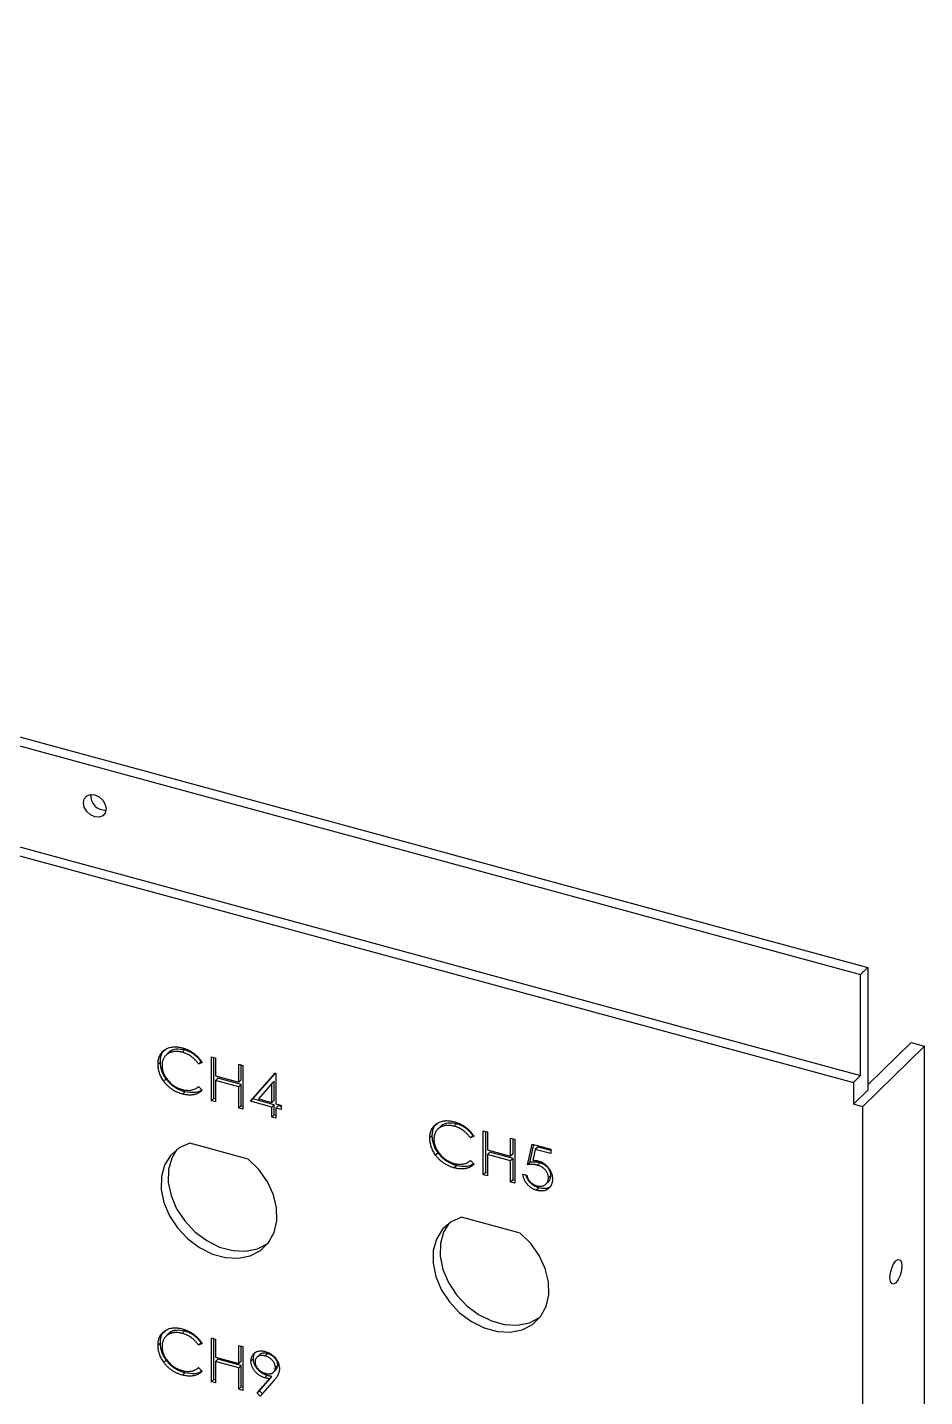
# Model space of a CAD drawing. Header units: millimetres. Extents: x 0 to 836, y 0 to 589.
# Drawn here: x 179.1 to 222.8, y 102.3 to 169.1 of the extents above; entities that cross this region are included whole.
import ezdxf

# ---------------------------------------------------------------- set-up
doc = ezdxf.new("R2010")
doc.units = ezdxf.units.MM

msp = doc.modelspace()

# ---------------------------------------------------------------- linework, layer by layer
at = {"color": 7, "linetype": 'Continuous', "lineweight": 25}
for p, q in [((32.21834, 173.82943), (219.71498, 122.87186)), ((32.56836, 174.17106), (220.06501, 123.21349)), ((31.86832, 168.55908), (219.36496, 117.60151)), ((32.21834, 168.90071), (219.71498, 117.94315)), ((220.06501, 123.21349), (219.71498, 122.87186)), ((220.06501, 123.21349), (220.06501, 117.21332)), ((219.71498, 117.94315), (219.71498, 122.87186)), ((185.95355, 119.05483), (185.80771, 118.91248)), ((186.72787, 119.18354), (186.6112, 119.06967)), ((222.84069, 119.37068), (219.80717, 116.40987)), ((222.17738, 119.55095), (220.06501, 117.48921)), ((222.17738, 119.55095), (222.84069, 119.37068)), ((222.84069, 37.93979), (222.84069, 119.37068)), ((185.5506, 118.60933), (185.43392, 118.49545)), ((187.53132, 118.60803), (187.41465, 118.49415)), ((187.58827, 118.57575), (187.41465, 118.49415)), ((188.04182, 118.84569), (188.24025, 118.79177)), ((188.04182, 116.70278), (188.04182, 118.84569)), ((188.15849, 116.81665), (188.15849, 118.81398)), ((188.24025, 118.79177), (188.24025, 117.91262)), ((189.37412, 118.4836), (189.57254, 118.42968)), ((189.37412, 117.60446), (189.37412, 118.4836)), ((189.49079, 117.71834), (189.49079, 118.45189)), ((189.57254, 118.42968), (189.57254, 116.28676)), ((185.83096, 117.76903), (185.71429, 117.65516)), ((188.24025, 117.91262), (189.37412, 117.60446)), ((188.35692, 117.80671), (188.24025, 117.69283)), ((188.24025, 117.69283), (188.24025, 116.64885)), ((189.37412, 117.38467), (188.24025, 117.69283)), ((189.49079, 117.49855), (188.35692, 117.80671)), ((189.49079, 117.71834), (189.37412, 117.60446)), ((189.94105, 116.68112), (191.148, 118.05645)), ((190.05773, 116.795), (191.16152, 118.05277)), ((191.10656, 117.6604), (190.98988, 117.54652)), ((191.10656, 116.72974), (191.10656, 117.6604)), ((191.148, 118.05645), (191.18831, 118.04549)), ((191.18831, 118.04549), (191.18831, 116.56193)), ((219.36496, 117.60151), (219.71498, 117.94315)), ((219.36496, 117.60151), (219.36496, 116.53005)), ((186.74293, 117.14643), (186.62626, 117.03255)), ((187.41465, 117.39522), (187.58827, 117.22054)), ((189.49079, 117.49855), (189.37412, 117.38467)), ((189.37412, 116.34069), (189.37412, 117.38467)), ((189.49079, 116.45456), (189.49079, 117.49855)), ((190.98988, 117.54652), (190.33082, 116.79498)), ((190.98988, 116.61586), (190.98988, 117.54652)), ((220.06501, 117.21332), (219.36496, 116.53005)), ((188.15849, 116.81665), (188.04182, 116.70278)), ((188.24025, 116.64885), (188.04182, 116.70278)), ((188.24025, 116.79443), (188.15849, 116.81665)), ((189.49079, 116.45456), (189.37412, 116.34069)), ((189.57254, 116.28676), (189.37412, 116.34069)), ((189.57254, 116.43234), (189.49079, 116.45456)), ((190.05773, 116.795), (189.94105, 116.68112)), ((190.98988, 116.39608), (189.94105, 116.68112)), ((191.10656, 116.50995), (190.05773, 116.795)), ((190.33082, 116.79498), (190.98988, 116.61586)), ((191.10656, 116.72974), (190.98988, 116.61586)), ((191.10656, 116.50995), (190.98988, 116.39608)), ((190.98988, 115.90156), (190.98988, 116.39608)), ((191.10656, 116.01543), (191.10656, 116.50995)), ((191.18831, 116.56193), (191.44343, 116.4926)), ((191.30498, 116.45602), (191.18831, 116.34215)), ((191.18831, 116.34215), (191.18831, 115.84763)), ((191.44343, 116.27281), (191.18831, 116.34215)), ((191.44343, 116.4184), (191.30498, 116.45602)), ((191.44343, 116.4926), (191.44343, 116.27281)), ((219.80717, 116.40987), (219.36496, 116.53005)), ((219.80717, 116.40987), (219.80717, 34.97898)), ((191.10656, 116.01543), (190.98988, 115.90156)), ((191.18831, 115.84763), (190.98988, 115.90156)), ((191.18831, 115.99321), (191.10656, 116.01543)), ((198.81687, 115.00384), (198.70019, 114.88997)), ((199.21982, 115.44934), (199.07398, 115.30699)), ((199.99414, 115.57806), (199.87747, 115.46418)), ((200.7976, 115.00254), (200.68092, 114.88866)), ((200.85455, 114.97026), (200.68092, 114.88866)), ((201.30809, 115.2402), (201.50652, 115.18628)), ((201.30809, 113.09729), (201.30809, 115.2402)), ((201.42477, 113.21116), (201.42477, 115.2085)), ((201.50652, 115.18628), (201.50652, 114.30713)), ((189.84056, 113.85671), (186.9801, 114.63412)), ((201.50652, 114.30713), (202.64039, 113.99897)), ((202.64039, 114.87812), (202.83882, 114.82419)), ((202.64039, 113.99897), (202.64039, 114.87812)), ((202.75706, 114.11285), (202.75706, 114.84641)), ((202.83882, 114.82419), (202.83882, 112.68127)), ((203.46244, 113.58324), (203.68922, 114.59307)), ((203.57912, 113.69712), (203.77508, 114.56973)), ((203.68922, 114.59307), (204.59631, 114.34654)), ((203.84424, 114.33115), (203.72509, 113.7999)), ((203.96091, 114.44503), (203.84424, 114.33115)), ((204.59631, 114.12675), (203.84424, 114.33115)), ((204.59631, 114.27234), (203.96091, 114.44503)), ((204.59631, 114.34654), (204.59631, 114.12675)), ((199.09723, 114.16354), (198.98056, 114.04967)), ((200.68092, 113.78973), (200.85455, 113.61505)), ((201.62319, 114.20122), (201.50652, 114.08734)), ((201.50652, 114.08734), (201.50652, 113.04336)), ((202.64039, 113.77918), (201.50652, 114.08734)), ((202.75706, 113.89306), (201.62319, 114.20122)), ((202.75706, 114.11285), (202.64039, 113.99897)), ((202.75706, 113.89306), (202.64039, 113.77918)), ((202.64039, 112.7352), (202.64039, 113.77918)), ((202.75706, 112.84907), (202.75706, 113.89306)), ((203.57912, 113.69712), (203.46244, 113.58324)), ((204.06633, 113.6746), (203.94965, 113.56072)), ((200.0092, 113.54094), (199.89253, 113.42706)), ((201.42477, 113.21116), (201.30809, 113.09729)), ((201.50652, 113.04336), (201.30809, 113.09729)), ((201.50652, 113.18895), (201.42477, 113.21116)), ((203.23567, 113.12288), (203.4341, 113.06895)), ((204.5996, 113.05661), (204.48293, 112.94273)), ((202.75706, 112.84907), (202.64039, 112.7352)), ((202.83882, 112.68127), (202.64039, 112.7352)), ((202.83882, 112.82686), (202.75706, 112.84907)), ((204.02691, 112.44901), (203.91023, 112.33513)), ((204.35754, 112.62937), (204.50338, 112.77172)), ((203.10683, 110.25122), (200.24637, 111.02863)), ((185.95355, 105.34015), (185.80771, 105.1978)), ((186.72787, 105.46887), (186.6112, 105.35499)), ((188.04182, 105.13102), (188.24025, 105.07709)), ((188.04182, 102.9881), (188.04182, 105.13102)), ((188.15849, 103.10198), (188.15849, 105.09931)), ((188.24025, 105.07709), (188.24025, 104.19794)), ((185.5506, 104.89465), (185.43392, 104.78078)), ((187.53132, 104.89335), (187.41465, 104.77948)), ((187.58827, 104.86107), (187.41465, 104.77948)), ((189.37412, 104.76893), (189.57254, 104.715)), ((189.37412, 103.88978), (189.37412, 104.76893)), ((189.49079, 104.00366), (189.49079, 104.73722)), ((189.57254, 104.715), (189.57254, 102.57208)), ((190.38497, 104.30811), (190.23913, 104.16576)), ((190.77968, 104.36767), (190.66301, 104.25379)), ((185.83096, 104.05436), (185.71429, 103.94048)), ((187.41465, 103.68054), (187.58827, 103.50586)), ((188.24025, 104.19794), (189.37412, 103.88978)), ((188.35692, 104.09203), (188.24025, 103.97816)), ((188.24025, 103.97816), (188.24025, 102.93417)), ((189.37412, 103.66999), (188.24025, 103.97816)), ((189.49079, 103.78387), (188.35692, 104.09203)), ((189.49079, 104.00366), (189.37412, 103.88978)), ((189.49079, 103.78387), (189.37412, 103.66999)), ((189.37412, 102.62601), (189.37412, 103.66999)), ((189.49079, 102.73989), (189.49079, 103.78387)), ((190.08607, 104.11961), (189.9694, 104.00573)), ((191.05781, 103.44833), (191.20365, 103.59068)), ((191.27664, 103.80677), (191.15996, 103.6929)), ((186.74293, 103.43175), (186.62626, 103.31787)), ((188.15849, 103.10198), (188.04182, 102.9881)), ((188.24025, 102.93417), (188.04182, 102.9881)), ((188.24025, 103.07976), (188.15849, 103.10198)), ((190.26438, 102.436), (190.87915, 103.1399)), ((190.38106, 102.54987), (190.99583, 103.25378)), ((191.10371, 103.066), (190.42295, 102.28601)), ((190.76329, 103.30067), (190.64662, 103.18679)), ((190.99583, 103.25378), (190.87915, 103.1399)), ((189.49079, 102.73989), (189.37412, 102.62601)), ((189.57254, 102.57208), (189.37412, 102.62601)), ((189.57254, 102.71767), (189.49079, 102.73989)), ((190.38106, 102.54987), (190.26438, 102.436)), ((190.42295, 102.28601), (190.26438, 102.436)), ((190.53015, 102.40884), (190.38106, 102.54987))]:
    msp.add_line(p, q, dxfattribs=at)
at = {"color": 7, "linetype": 'Continuous', "lineweight": 25, "flags": 128}
for points in [[(182.34832, 131.63442), (182.55985, 131.53615), (182.73918, 131.37128), (182.859, 131.16491), (182.90108, 130.94846), (182.859, 130.75488), (182.73918, 130.61364), (182.55985, 130.54625), (182.34832, 130.56296), (182.13679, 130.66123), (181.95746, 130.8261), (181.83763, 131.03247), (181.79556, 131.24892), (181.83763, 131.4425), (181.95746, 131.58374), (182.13679, 131.65113), (182.34832, 131.63442)], [(186.9801, 114.63412), (186.46496, 114.40081), (186.04984, 114.03744), (185.75608, 113.56269), (185.59878, 113.00097), (185.58603, 112.38116), (185.71848, 111.73512), (185.98933, 111.09607), (186.38464, 110.49687), (186.88411, 109.96832), (187.46204, 109.53759), (188.08872, 109.22683), (188.73194, 109.05201), (189.35862, 109.02214), (189.93655, 109.13873), (190.43601, 109.39579), (190.83133, 109.78012), (191.10218, 110.27195), (191.23463, 110.84599), (191.22188, 111.47273), (191.06458, 112.11995), (190.77082, 112.75438), (190.3557, 113.34339), (189.84056, 113.85671)], [(186.35633, 114.32562), (186.1061, 113.90432), (185.9488, 113.3426), (185.93605, 112.72279), (186.0685, 112.07675), (186.33935, 111.43771), (186.73466, 110.8385), (187.23413, 110.30995), (187.81206, 109.87922), (188.43874, 109.56846), (189.08196, 109.39365), (189.70864, 109.36377), (190.28657, 109.48036), (190.78604, 109.73743), (190.81435, 109.75813)], [(200.24637, 111.02863), (199.73123, 110.79532), (199.31611, 110.43195), (199.02235, 109.9572), (198.86505, 109.39548), (198.8523, 108.77567), (198.98475, 108.12963), (199.2556, 107.49059), (199.65091, 106.89138), (200.15038, 106.36283), (200.72831, 105.9321), (201.35499, 105.62134), (201.99821, 105.44653), (202.62489, 105.41665), (203.20282, 105.53324), (203.70229, 105.79031), (204.0976, 106.17463), (204.36845, 106.66646), (204.5009, 107.2405), (204.48815, 107.86724), (204.33085, 108.51447), (204.03709, 109.14889), (203.62197, 109.7379), (203.10683, 110.25122)], [(199.6226, 110.72014), (199.37237, 110.29883), (199.21507, 109.73711), (199.20232, 109.1173), (199.33477, 108.47127), (199.60562, 107.83222), (200.00094, 107.23301), (200.5004, 106.70446), (201.07833, 106.27373), (201.70501, 105.96297), (202.34823, 105.78816), (202.97492, 105.75828), (203.55284, 105.87487), (204.05231, 106.13194), (204.08062, 106.15264)], [(221.44061, 108.89675), (221.55223, 108.96492), (221.64686, 108.94115), (221.71009, 108.82906), (221.73229, 108.64571), (221.71009, 108.41903), (221.64686, 108.18351), (221.55223, 107.97502), (221.44061, 107.82529), (221.32898, 107.75712), (221.23435, 107.78089), (221.17112, 107.89298), (221.14892, 108.07633), (221.17112, 108.30301), (221.23435, 108.53853), (221.32898, 108.74702), (221.44061, 108.89675)]]:
    msp.add_lwpolyline(points, dxfattribs=at)
at = {"color": 7, "linetype": 'Continuous', "lineweight": 25}
msp.add_arc((182.86327, 131.6013), 0.71569, 175.8899832, 272.7200841, dxfattribs=at)
for points, knots in [([(185.43392, 118.49545), (185.4349, 118.53373), (185.43684, 118.60904), (185.45326, 118.71587), (185.47968, 118.81532), (185.5172, 118.90688), (185.56477, 118.99138), (185.62354, 119.06776), (185.69282, 119.13681), (185.77207, 119.19732), (185.85897, 119.24873), (185.95204, 119.28944), (186.05108, 119.31745), (186.15501, 119.33512), (186.26461, 119.34063), (186.37963, 119.33408), (186.49988, 119.31678), (186.58191, 119.29642), (186.6236, 119.28608)], [0, 0, 0, 0, 0.06455785, 0.12701353, 0.18795481, 0.24801391, 0.30774768, 0.36823451, 0.42946984, 0.49274344, 0.55625777, 0.61821679, 0.67965548, 0.74124555, 0.80341526, 0.86681546, 0.93232831, 1, 1, 1, 1]), ([(185.5506, 118.60933), (185.56223, 118.77965), (185.57901, 119.02524), (185.75011, 119.15704), (185.80255, 119.19743)], [0, 0, 0, 0, 0.69350483, 1, 1, 1, 1]), ([(186.6112, 119.06967), (186.58903, 119.07544), (186.54491, 119.08694), (186.47944, 119.09824), (186.41518, 119.10657), (186.35219, 119.11015), (186.29054, 119.10978), (186.22984, 119.10581), (186.17096, 119.09649), (186.11308, 119.08424), (186.05763, 119.0677), (186.00516, 119.04748), (185.95587, 119.02391), (185.90971, 118.99687), (185.86664, 118.96655), (185.82698, 118.93241), (185.79085, 118.89457), (185.75755, 118.85383), (185.72773, 118.81018), (185.70275, 118.76304), (185.68064, 118.71388), (185.66314, 118.66161), (185.64929, 118.60687), (185.63973, 118.54935), (185.63311, 118.48954), (185.6326, 118.44791), (185.63235, 118.42693)], [0, 0, 0, 0, 0.04395491, 0.08750187, 0.13046263, 0.17275202, 0.21540307, 0.25764983, 0.30015275, 0.34312149, 0.38592516, 0.42768573, 0.46881795, 0.5094918, 0.54988303, 0.58998002, 0.63040523, 0.67086863, 0.71138394, 0.75162726, 0.79177558, 0.83245892, 0.87331905, 0.91454296, 0.95692356, 1, 1, 1, 1]), ([(186.72787, 119.18354), (186.58928, 119.20409), (186.31219, 119.24517), (186.03319, 119.15904), (185.95498, 119.0471), (185.94617, 119.03448)], [0, 0, 0, 0, 0.47030087, 0.94027759, 1, 1, 1, 1]), ([(187.41465, 118.49415), (187.40226, 118.51182), (187.37766, 118.54693), (187.33808, 118.5976), (187.29682, 118.6462), (187.25392, 118.6929), (187.20858, 118.7367), (187.16193, 118.77894), (187.11316, 118.81869), (187.04572, 118.86913), (186.9575, 118.92663), (186.84645, 118.98492), (186.73052, 119.03431), (186.65143, 119.05775), (186.6112, 119.06967)], [0, 0, 0, 0, 0.06316326, 0.12547494, 0.18712122, 0.24829435, 0.30929486, 0.36985007, 0.43097338, 0.49245599, 0.61614797, 0.7408437, 0.86818265, 1, 1, 1, 1]), ([(186.6236, 119.28608), (186.649, 119.27888), (186.69929, 119.26463), (186.77368, 119.23872), (186.8461, 119.20954), (186.91661, 119.17744), (186.98554, 119.14266), (187.05238, 119.1036), (187.11751, 119.06199), (187.18052, 119.01734), (187.24112, 118.96998), (187.29927, 118.92024), (187.35452, 118.86831), (187.40727, 118.81438), (187.45661, 118.75787), (187.50397, 118.69957), (187.54772, 118.63862), (187.57473, 118.59674), (187.58827, 118.57575)], [0, 0, 0, 0, 0.068547537, 0.135682946, 0.20121499, 0.265682235, 0.329266835, 0.392395428, 0.455069762, 0.51712685, 0.578790035, 0.639739863, 0.700191504, 0.759806243, 0.819628319, 0.879354791, 0.939511608, 1, 1, 1, 1]), ([(187.53132, 118.60803), (187.51894, 118.6257), (187.49433, 118.66081), (187.45475, 118.71147), (187.4135, 118.76007), (187.37059, 118.80678), (187.32526, 118.85058), (187.2786, 118.89282), (187.22983, 118.93256), (187.16239, 118.98301), (187.07417, 119.04051), (186.96312, 119.09879), (186.84719, 119.14819), (186.7681, 119.17162), (186.72787, 119.18354)], [0, 0, 0, 0, 0.06316326, 0.12547494, 0.18712122, 0.24829435, 0.30929486, 0.36985007, 0.43097338, 0.49245599, 0.61614797, 0.7408437, 0.86818265, 1, 1, 1, 1]), ([(185.71429, 117.65516), (185.6919, 117.6879), (185.6474, 117.75299), (185.59047, 117.85435), (185.54173, 117.95728), (185.50233, 118.06192), (185.47152, 118.16827), (185.45018, 118.27614), (185.43631, 118.38598), (185.43473, 118.45856), (185.43392, 118.49545)], [0, 0, 0, 0, 0.12432851, 0.24715602, 0.36877975, 0.49073386, 0.61361377, 0.73895758, 0.86731058, 1, 1, 1, 1]), ([(185.83096, 117.76903), (185.80858, 117.80178), (185.76408, 117.86686), (185.70714, 117.96823), (185.6584, 118.07115), (185.619, 118.1758), (185.5882, 118.28215), (185.56685, 118.39002), (185.55299, 118.49986), (185.5514, 118.57244), (185.5506, 118.60933)], [0, 0, 0, 0, 0.12432851, 0.24715602, 0.36877975, 0.49073386, 0.61361377, 0.73895758, 0.86731058, 1, 1, 1, 1]), ([(185.63235, 118.42693), (185.63315, 118.39504), (185.63471, 118.33243), (185.64864, 118.23756), (185.66981, 118.14455), (185.70153, 118.05304), (185.74064, 117.96287), (185.79007, 117.87459), (185.84732, 117.78776), (185.91319, 117.70382), (185.98546, 117.62387), (186.06301, 117.54968), (186.14563, 117.48295), (186.23241, 117.42252), (186.32403, 117.3693), (186.42031, 117.32319), (186.52105, 117.28281), (186.58989, 117.26285), (186.62493, 117.2527)], [0, 0, 0, 0, 0.06432322, 0.1262901, 0.18672647, 0.24614643, 0.30557564, 0.36542939, 0.42632631, 0.48883991, 0.55172497, 0.6139186, 0.67548377, 0.7373339, 0.80022904, 0.8645023, 0.93104074, 1, 1, 1, 1]), ([(186.62626, 117.03255), (186.60248, 117.03917), (186.55545, 117.05227), (186.48603, 117.07628), (186.41844, 117.10166), (186.35288, 117.13003), (186.289, 117.15985), (186.22737, 117.19329), (186.16738, 117.2283), (186.10928, 117.26607), (186.05302, 117.30617), (185.99878, 117.34895), (185.94658, 117.39417), (185.89591, 117.44128), (185.84752, 117.49115), (185.80099, 117.54339), (185.75606, 117.59793), (185.72826, 117.63601), (185.71429, 117.65516)], [0, 0, 0, 0, 0.0696628, 0.13774956, 0.20391674, 0.26877986, 0.33241371, 0.39475354, 0.45618003, 0.51699565, 0.57739594, 0.63719834, 0.69699918, 0.75675619, 0.81655391, 0.876948, 0.93813179, 1, 1, 1, 1]), ([(186.74293, 117.14643), (186.71915, 117.15305), (186.67213, 117.16615), (186.6027, 117.19015), (186.53511, 117.21553), (186.46955, 117.24391), (186.40567, 117.27372), (186.34404, 117.30717), (186.28405, 117.34218), (186.22595, 117.37995), (186.16969, 117.42005), (186.11545, 117.46283), (186.06325, 117.50804), (186.01258, 117.55515), (185.9642, 117.60503), (185.91767, 117.65727), (185.87274, 117.71181), (185.84494, 117.74989), (185.83096, 117.76903)], [0, 0, 0, 0, 0.0696628, 0.13774956, 0.20391674, 0.26877986, 0.33241371, 0.39475354, 0.45618003, 0.51699565, 0.57739594, 0.63719834, 0.69699918, 0.75675619, 0.81655391, 0.876948, 0.93813179, 1, 1, 1, 1]), ([(186.62493, 117.2527), (186.66353, 117.24324), (186.7395, 117.22463), (186.85092, 117.21159), (186.95758, 117.21055), (187.05948, 117.22198), (187.15635, 117.24651), (187.24833, 117.28317), (187.33549, 117.33251), (187.38791, 117.37404), (187.41465, 117.39522)], [0, 0, 0, 0, 0.12851519, 0.25294864, 0.37475473, 0.49593975, 0.61718064, 0.74090947, 0.86781115, 1, 1, 1, 1]), ([(187.58827, 117.22054), (187.5743, 117.20686), (187.54642, 117.17958), (187.50128, 117.1427), (187.45373, 117.1094), (187.40341, 117.08014), (187.3509, 117.0539), (187.29526, 117.0321), (187.23722, 117.01402), (187.17699, 116.9994), (187.11461, 116.98885), (187.05017, 116.98282), (186.98395, 116.98053), (186.91593, 116.98233), (186.84599, 116.98832), (186.77437, 116.99908), (186.70092, 117.01308), (186.65137, 117.026), (186.62626, 117.03255)], [0, 0, 0, 0, 0.06167424, 0.12305306, 0.183475, 0.2437265, 0.30427892, 0.36486292, 0.4259462, 0.48739123, 0.54922038, 0.61114359, 0.67352853, 0.73696146, 0.80078528, 0.8660126, 0.93210075, 1, 1, 1, 1]), ([(187.571, 117.23792), (187.54436, 117.217), (187.44784, 117.1412), (187.17017, 117.07312), (186.90486, 117.11864), (186.74293, 117.14643)], [0, 0, 0, 0, 0.12928716, 0.46855639, 1, 1, 1, 1]), ([(198.70019, 114.88997), (198.70118, 114.92824), (198.70311, 115.00355), (198.71953, 115.11038), (198.74595, 115.20983), (198.78347, 115.30139), (198.83104, 115.38589), (198.88981, 115.46228), (198.95909, 115.53132), (199.03834, 115.59183), (199.12524, 115.64324), (199.21831, 115.68395), (199.31735, 115.71196), (199.42128, 115.72964), (199.53088, 115.73514), (199.64591, 115.72859), (199.76615, 115.71129), (199.84819, 115.69094), (199.88987, 115.68059)], [0, 0, 0, 0, 0.06455785, 0.12701353, 0.18795481, 0.24801391, 0.30774768, 0.36823451, 0.42946984, 0.49274344, 0.55625777, 0.61821679, 0.67965548, 0.74124555, 0.80341526, 0.86681546, 0.93232831, 1, 1, 1, 1]), ([(198.81687, 115.00384), (198.8285, 115.17416), (198.84528, 115.41975), (199.01638, 115.55155), (199.06882, 115.59194)], [0, 0, 0, 0, 0.69350483, 1, 1, 1, 1]), ([(199.99414, 115.57806), (199.85555, 115.5986), (199.57846, 115.63968), (199.29946, 115.55355), (199.22126, 115.44161), (199.21244, 115.42899)], [0, 0, 0, 0, 0.47030087, 0.94027759, 1, 1, 1, 1]), ([(199.88987, 115.68059), (199.91527, 115.67339), (199.96556, 115.65914), (200.03995, 115.63323), (200.11237, 115.60405), (200.18288, 115.57196), (200.25181, 115.53718), (200.31865, 115.49811), (200.38378, 115.45651), (200.44679, 115.41185), (200.50739, 115.36449), (200.56554, 115.31475), (200.6208, 115.26282), (200.67354, 115.20889), (200.72289, 115.15238), (200.77024, 115.09408), (200.814, 115.03313), (200.841, 114.99125), (200.85455, 114.97026)], [0, 0, 0, 0, 0.068547537, 0.135682946, 0.20121499, 0.265682235, 0.329266835, 0.392395428, 0.455069762, 0.51712685, 0.578790035, 0.639739863, 0.700191504, 0.759806243, 0.819628319, 0.879354791, 0.939511608, 1, 1, 1, 1]), ([(199.09723, 114.16354), (199.07485, 114.19629), (199.03035, 114.26138), (198.97341, 114.36274), (198.92468, 114.46566), (198.88527, 114.57031), (198.85447, 114.67666), (198.83313, 114.78453), (198.81926, 114.89437), (198.81767, 114.96695), (198.81687, 115.00384)], [0, 0, 0, 0, 0.12432851, 0.24715602, 0.36877975, 0.49073386, 0.61361377, 0.73895758, 0.86731058, 1, 1, 1, 1]), ([(199.87747, 115.46418), (199.85531, 115.46995), (199.81119, 115.48145), (199.74571, 115.49275), (199.68145, 115.50109), (199.61846, 115.50466), (199.55682, 115.50429), (199.49611, 115.50032), (199.43723, 115.491), (199.37935, 115.47875), (199.3239, 115.46221), (199.27143, 115.44199), (199.22214, 115.41842), (199.17598, 115.39139), (199.13292, 115.36106), (199.09325, 115.32692), (199.05713, 115.28908), (199.02382, 115.24834), (198.994, 115.20469), (198.96903, 115.15755), (198.94691, 115.10839), (198.92941, 115.05612), (198.91556, 115.00138), (198.90601, 114.94386), (198.89938, 114.88405), (198.89888, 114.84242), (198.89862, 114.82144)], [0, 0, 0, 0, 0.04395491, 0.08750187, 0.13046263, 0.17275202, 0.21540307, 0.25764983, 0.30015275, 0.34312149, 0.38592516, 0.42768573, 0.46881795, 0.5094918, 0.54988303, 0.58998002, 0.63040523, 0.67086863, 0.71138394, 0.75162726, 0.79177558, 0.83245892, 0.87331905, 0.91454296, 0.95692356, 1, 1, 1, 1]), ([(200.68092, 114.88866), (200.66854, 114.90634), (200.64393, 114.94144), (200.60435, 114.99211), (200.5631, 115.04071), (200.52019, 115.08741), (200.47486, 115.13122), (200.4282, 115.17345), (200.37943, 115.2132), (200.31199, 115.26365), (200.22377, 115.32114), (200.11272, 115.37943), (199.99679, 115.42883), (199.9177, 115.45226), (199.87747, 115.46418)], [0, 0, 0, 0, 0.06316326, 0.12547494, 0.18712122, 0.24829435, 0.30929486, 0.36985007, 0.43097338, 0.49245599, 0.61614797, 0.7408437, 0.86818265, 1, 1, 1, 1]), ([(200.7976, 115.00254), (200.78521, 115.02021), (200.76061, 115.05532), (200.72102, 115.10598), (200.67977, 115.15458), (200.63686, 115.20129), (200.59153, 115.24509), (200.54487, 115.28733), (200.4961, 115.32707), (200.42866, 115.37752), (200.34045, 115.43502), (200.22939, 115.49331), (200.11346, 115.5427), (200.03437, 115.56614), (199.99414, 115.57806)], [0, 0, 0, 0, 0.06316326, 0.12547494, 0.18712122, 0.24829435, 0.30929486, 0.36985007, 0.43097338, 0.49245599, 0.61614797, 0.7408437, 0.86818265, 1, 1, 1, 1]), ([(198.98056, 114.04967), (198.95817, 114.08241), (198.91367, 114.1475), (198.85674, 114.24886), (198.808, 114.35179), (198.7686, 114.45643), (198.73779, 114.56278), (198.71645, 114.67065), (198.70259, 114.7805), (198.701, 114.85307), (198.70019, 114.88997)], [0, 0, 0, 0, 0.12432851, 0.24715602, 0.36877975, 0.49073386, 0.61361377, 0.73895758, 0.86731058, 1, 1, 1, 1]), ([(198.89862, 114.82144), (198.89942, 114.78955), (198.90098, 114.72694), (198.91491, 114.63207), (198.93608, 114.53906), (198.9678, 114.44755), (199.00692, 114.35738), (199.05634, 114.2691), (199.11359, 114.18227), (199.17946, 114.09834), (199.25173, 114.01838), (199.32928, 113.94419), (199.4119, 113.87746), (199.49868, 113.81703), (199.5903, 113.76381), (199.68658, 113.7177), (199.78733, 113.67732), (199.85616, 113.65736), (199.8912, 113.64721)], [0, 0, 0, 0, 0.06432322, 0.1262901, 0.18672647, 0.24614643, 0.30557564, 0.36542939, 0.42632631, 0.48883991, 0.55172497, 0.6139186, 0.67548377, 0.7373339, 0.80022904, 0.8645023, 0.93104074, 1, 1, 1, 1]), ([(199.89253, 113.42706), (199.86875, 113.43368), (199.82172, 113.44678), (199.7523, 113.47079), (199.68471, 113.49617), (199.61915, 113.52454), (199.55527, 113.55436), (199.49364, 113.58781), (199.43365, 113.62281), (199.37555, 113.66059), (199.31929, 113.70068), (199.26505, 113.74346), (199.21285, 113.78868), (199.16218, 113.83579), (199.11379, 113.88566), (199.06726, 113.9379), (199.02233, 113.99244), (198.99454, 114.03052), (198.98056, 114.04967)], [0, 0, 0, 0, 0.0696628, 0.13774956, 0.20391674, 0.26877986, 0.33241371, 0.39475354, 0.45618003, 0.51699565, 0.57739594, 0.63719834, 0.69699918, 0.75675619, 0.81655391, 0.876948, 0.93813179, 1, 1, 1, 1]), ([(200.0092, 113.54094), (199.98542, 113.54756), (199.9384, 113.56066), (199.86897, 113.58466), (199.80138, 113.61004), (199.73583, 113.63842), (199.67194, 113.66824), (199.61031, 113.70168), (199.55033, 113.73669), (199.49223, 113.77446), (199.43596, 113.81456), (199.38172, 113.85734), (199.32952, 113.90256), (199.27886, 113.94967), (199.23047, 113.99954), (199.18394, 114.05178), (199.13901, 114.10632), (199.11121, 114.1444), (199.09723, 114.16354)], [0, 0, 0, 0, 0.0696628, 0.13774956, 0.20391674, 0.26877986, 0.33241371, 0.39475354, 0.45618003, 0.51699565, 0.57739594, 0.63719834, 0.69699918, 0.75675619, 0.81655391, 0.876948, 0.93813179, 1, 1, 1, 1]), ([(199.8912, 113.64721), (199.9298, 113.63775), (200.00577, 113.61914), (200.11719, 113.6061), (200.22385, 113.60507), (200.32575, 113.61649), (200.42262, 113.64102), (200.5146, 113.67768), (200.60176, 113.72703), (200.65418, 113.76855), (200.68092, 113.78973)], [0, 0, 0, 0, 0.12851519, 0.25294864, 0.37475473, 0.49593975, 0.61718064, 0.74090947, 0.86781115, 1, 1, 1, 1]), ([(200.85455, 113.61505), (200.84057, 113.60138), (200.81269, 113.57409), (200.76755, 113.53721), (200.72, 113.50391), (200.66968, 113.47465), (200.61717, 113.44841), (200.56153, 113.42661), (200.5035, 113.40853), (200.44326, 113.39391), (200.38088, 113.38336), (200.31644, 113.37733), (200.25022, 113.37505), (200.18221, 113.37685), (200.11226, 113.38283), (200.04064, 113.39359), (199.96719, 113.40759), (199.91764, 113.42051), (199.89253, 113.42706)], [0, 0, 0, 0, 0.06167424, 0.12305306, 0.183475, 0.2437265, 0.30427892, 0.36486292, 0.4259462, 0.48739123, 0.54922038, 0.61114359, 0.67352853, 0.73696146, 0.80078528, 0.8660126, 0.93210075, 1, 1, 1, 1]), ([(200.83727, 113.63243), (200.81064, 113.61151), (200.71411, 113.53571), (200.43644, 113.46763), (200.17113, 113.51315), (200.0092, 113.54094)], [0, 0, 0, 0, 0.12928716, 0.46855639, 1, 1, 1, 1]), ([(203.94965, 113.56072), (203.93252, 113.56502), (203.89713, 113.5739), (203.84285, 113.58325), (203.78581, 113.59004), (203.72623, 113.59424), (203.66393, 113.59548), (203.59904, 113.59431), (203.53142, 113.5902), (203.48586, 113.5856), (203.46244, 113.58324)], [0, 0, 0, 0, 0.10220304, 0.21102334, 0.32509966, 0.4465021, 0.57378772, 0.70890071, 0.85035787, 1, 1, 1, 1]), ([(204.06633, 113.6746), (204.04919, 113.6789), (204.0138, 113.68778), (203.95952, 113.69713), (203.90248, 113.70391), (203.8429, 113.70811), (203.7806, 113.70935), (203.71571, 113.70818), (203.6481, 113.70408), (203.60254, 113.69948), (203.57912, 113.69712)], [0, 0, 0, 0, 0.10220304, 0.21102334, 0.32509966, 0.4465021, 0.57378772, 0.70890071, 0.85035787, 1, 1, 1, 1]), ([(203.72509, 113.7999), (203.7485, 113.7998), (203.79386, 113.79961), (203.86079, 113.79489), (203.92434, 113.78574), (203.96558, 113.77564), (203.98553, 113.77076)], [0, 0, 0, 0, 0.27506837, 0.53290146, 0.77397346, 1, 1, 1, 1]), ([(203.98553, 113.77076), (204.01022, 113.76353), (204.05877, 113.74931), (204.1298, 113.72023), (204.1976, 113.68641), (204.26204, 113.6474), (204.32323, 113.60327), (204.38061, 113.55333), (204.43504, 113.49841), (204.48554, 113.43855), (204.53136, 113.37533), (204.57164, 113.3098), (204.60585, 113.24262), (204.63337, 113.17343), (204.65535, 113.10258), (204.66997, 113.02989), (204.67971, 112.95533), (204.6808, 112.90587), (204.68135, 112.88065)], [0, 0, 0, 0, 0.06580765, 0.12939427, 0.19089406, 0.25128107, 0.31081496, 0.37037099, 0.43076826, 0.49288125, 0.55510395, 0.61606705, 0.67725603, 0.73825981, 0.80076213, 0.86477758, 0.93104529, 1, 1, 1, 1]), ([(204.5996, 113.05661), (204.59919, 113.07391), (204.59837, 113.10778), (204.59172, 113.15881), (204.58015, 113.20853), (204.56409, 113.25705), (204.54369, 113.30436), (204.51877, 113.35057), (204.48886, 113.39527), (204.45469, 113.43829), (204.41725, 113.47959), (204.37591, 113.51737), (204.33153, 113.55176), (204.28463, 113.58377), (204.23412, 113.61133), (204.18098, 113.63616), (204.12464, 113.65749), (204.08613, 113.66879), (204.06633, 113.6746)], [0, 0, 0, 0, 0.06535138, 0.12791603, 0.18836021, 0.24721608, 0.30563013, 0.36376984, 0.42266091, 0.48268729, 0.54330022, 0.60411796, 0.66496489, 0.72741349, 0.79146763, 0.85805544, 0.92703681, 1, 1, 1, 1]), ([(203.91023, 112.33513), (203.8882, 112.34154), (203.84486, 112.35416), (203.78136, 112.38012), (203.72026, 112.40919), (203.66206, 112.44377), (203.60623, 112.48244), (203.55353, 112.52647), (203.50261, 112.57397), (203.45554, 112.62649), (203.41185, 112.68178), (203.37275, 112.73953), (203.33792, 112.79903), (203.30792, 112.86039), (203.28234, 112.92357), (203.26224, 112.9885), (203.24602, 113.0553), (203.23916, 113.10012), (203.23567, 113.12288)], [0, 0, 0, 0, 0.06542114, 0.12870837, 0.19023614, 0.2507244, 0.31063718, 0.37076641, 0.43161474, 0.49352297, 0.55588346, 0.61734237, 0.67866804, 0.74071136, 0.80298536, 0.86680258, 0.93234717, 1, 1, 1, 1]), ([(204.02691, 112.44901), (203.93187, 112.48415), (203.74188, 112.55439), (203.53104, 112.77693), (203.41877, 112.96146), (203.397, 113.05814), (203.392, 113.08039)], [0, 0, 0, 0, 0.330809984, 0.661347987, 0.922046432, 1, 1, 1, 1]), ([(203.4341, 113.06895), (203.43898, 113.04719), (203.44836, 113.00536), (203.46896, 112.94458), (203.49415, 112.88856), (203.52409, 112.8366), (203.55982, 112.78868), (203.60058, 112.74355), (203.64629, 112.70041), (203.69707, 112.661), (203.75065, 112.6246), (203.80673, 112.59481), (203.86378, 112.56908), (203.90236, 112.55757), (203.92175, 112.55179)], [0, 0, 0, 0, 0.09468725, 0.18199416, 0.26437695, 0.34217986, 0.41861761, 0.49650908, 0.57736909, 0.66151059, 0.74673255, 0.83125798, 0.91520562, 1, 1, 1, 1]), ([(203.92175, 112.55179), (203.94068, 112.54715), (203.97794, 112.53801), (204.03278, 112.53072), (204.08573, 112.52806), (204.13626, 112.53188), (204.18526, 112.5399), (204.23148, 112.55471), (204.27627, 112.57405), (204.31824, 112.59874), (204.35667, 112.62807), (204.39063, 112.66138), (204.41892, 112.69907), (204.44276, 112.74003), (204.46086, 112.78512), (204.47377, 112.83396), (204.48135, 112.88672), (204.4824, 112.92382), (204.48293, 112.94273)], [0, 0, 0, 0, 0.0642073, 0.12642469, 0.18768028, 0.24821642, 0.30830506, 0.36966099, 0.43169855, 0.49594689, 0.55975802, 0.62229541, 0.68391064, 0.74509241, 0.80674023, 0.86908662, 0.93329, 1, 1, 1, 1]), ([(204.48293, 112.94273), (204.48251, 112.96003), (204.4817, 112.9939), (204.47504, 113.04494), (204.46347, 113.09466), (204.44741, 113.14317), (204.42702, 113.19049), (204.4021, 113.23669), (204.37219, 113.28139), (204.33802, 113.32441), (204.30058, 113.36572), (204.25924, 113.40349), (204.21485, 113.43788), (204.16796, 113.46989), (204.11744, 113.49746), (204.06431, 113.52229), (204.00797, 113.54361), (203.96945, 113.55491), (203.94965, 113.56072)], [0, 0, 0, 0, 0.06535138, 0.12791603, 0.18836021, 0.24721608, 0.30563013, 0.36376984, 0.42266091, 0.48268729, 0.54330022, 0.60411796, 0.66496489, 0.72741349, 0.79146763, 0.85805544, 0.92703681, 1, 1, 1, 1]), ([(204.48532, 112.76037), (204.51782, 112.79731), (204.5876, 112.87662), (204.59542, 112.99393), (204.5996, 113.05661)], [0, 0, 0, 0, 0.46576947, 1, 1, 1, 1]), ([(204.68135, 112.88065), (204.68093, 112.8633), (204.6801, 112.82883), (204.67586, 112.77847), (204.66768, 112.73026), (204.65671, 112.6839), (204.64247, 112.63961), (204.62523, 112.59716), (204.60413, 112.5571), (204.58099, 112.5185), (204.55494, 112.4826), (204.52602, 112.45027), (204.49546, 112.42056), (204.46259, 112.39407), (204.42708, 112.37112), (204.38938, 112.3514), (204.34978, 112.33431), (204.30768, 112.32116), (204.264, 112.3104), (204.21812, 112.30431), (204.17108, 112.30049), (204.1222, 112.30055), (204.07161, 112.30393), (204.0192, 112.31113), (203.96526, 112.32066), (203.9287, 112.33028), (203.91023, 112.33513)], [0, 0, 0, 0, 0.04401447, 0.08743412, 0.1301184, 0.17255369, 0.21455476, 0.25629809, 0.29843823, 0.340849, 0.38271519, 0.42392405, 0.46424624, 0.50407367, 0.54386191, 0.58356672, 0.62309432, 0.66322906, 0.70355126, 0.74393789, 0.78454125, 0.82575011, 0.86775736, 0.91074516, 0.95491445, 1, 1, 1, 1]), ([(204.61342, 112.56641), (204.58737, 112.53389), (204.5127, 112.44068), (204.29445, 112.39854), (204.11615, 112.43218), (204.02691, 112.44901)], [0, 0, 0, 0, 0.21109245, 0.6051668, 1, 1, 1, 1]), ([(185.43392, 104.78078), (185.4349, 104.81906), (185.43684, 104.89437), (185.45326, 105.0012), (185.47968, 105.10064), (185.5172, 105.1922), (185.56477, 105.27671), (185.62354, 105.35309), (185.69282, 105.42213), (185.77207, 105.48264), (185.85897, 105.53405), (185.95204, 105.57476), (186.05108, 105.60278), (186.15501, 105.62045), (186.26461, 105.62595), (186.37963, 105.6194), (186.49988, 105.6021), (186.58191, 105.58175), (186.6236, 105.57141)], [0, 0, 0, 0, 0.06455785, 0.12701353, 0.18795481, 0.24801391, 0.30774768, 0.36823451, 0.42946984, 0.49274344, 0.55625777, 0.61821679, 0.67965548, 0.74124555, 0.80341526, 0.86681546, 0.93232831, 1, 1, 1, 1]), ([(186.6236, 105.57141), (186.649, 105.56421), (186.69929, 105.54996), (186.77368, 105.52404), (186.8461, 105.49486), (186.91661, 105.46277), (186.98554, 105.42799), (187.05238, 105.38892), (187.11751, 105.34732), (187.18052, 105.30267), (187.24112, 105.2553), (187.29927, 105.20557), (187.35452, 105.15363), (187.40727, 105.09971), (187.45661, 105.04319), (187.50397, 104.98489), (187.54772, 104.92394), (187.57473, 104.88206), (187.58827, 104.86107)], [0, 0, 0, 0, 0.06854754, 0.13568295, 0.20121499, 0.26568223, 0.32926683, 0.39239543, 0.45506976, 0.51712685, 0.57879004, 0.63973986, 0.7001915, 0.75980624, 0.81962832, 0.87935479, 0.93951161, 1, 1, 1, 1]), ([(185.5506, 104.89465), (185.56223, 105.06497), (185.57901, 105.31057), (185.75011, 105.44236), (185.80255, 105.48275)], [0, 0, 0, 0, 0.69350483, 1, 1, 1, 1]), ([(186.6112, 105.35499), (186.58903, 105.36077), (186.54491, 105.37226), (186.47944, 105.38356), (186.41518, 105.3919), (186.35219, 105.39547), (186.29054, 105.3951), (186.22984, 105.39113), (186.17096, 105.38181), (186.11308, 105.36956), (186.05763, 105.35302), (186.00516, 105.3328), (185.95587, 105.30924), (185.90971, 105.2822), (185.86664, 105.25187), (185.82698, 105.21774), (185.79085, 105.17989), (185.75755, 105.13915), (185.72773, 105.0955), (185.70275, 105.04836), (185.68064, 104.99921), (185.66314, 104.94693), (185.64929, 104.8922), (185.63973, 104.83467), (185.63311, 104.77486), (185.6326, 104.73324), (185.63235, 104.71225)], [0, 0, 0, 0, 0.04395491, 0.08750187, 0.13046263, 0.17275202, 0.21540307, 0.25764983, 0.30015275, 0.34312149, 0.38592516, 0.42768573, 0.46881795, 0.5094918, 0.54988303, 0.58998002, 0.63040523, 0.67086863, 0.71138394, 0.75162726, 0.79177558, 0.83245892, 0.87331905, 0.91454296, 0.95692356, 1, 1, 1, 1]), ([(186.72787, 105.46887), (186.58928, 105.48941), (186.31219, 105.53049), (186.03319, 105.44437), (185.95498, 105.33242), (185.94617, 105.3198)], [0, 0, 0, 0, 0.47030087, 0.94027759, 1, 1, 1, 1]), ([(187.41465, 104.77948), (187.40226, 104.79715), (187.37766, 104.83225), (187.33808, 104.88292), (187.29682, 104.93152), (187.25392, 104.97823), (187.20858, 105.02203), (187.16193, 105.06426), (187.11316, 105.10401), (187.04572, 105.15446), (186.9575, 105.21195), (186.84645, 105.27024), (186.73052, 105.31964), (186.65143, 105.34307), (186.6112, 105.35499)], [0, 0, 0, 0, 0.06316326, 0.12547494, 0.18712122, 0.24829435, 0.30929486, 0.36985007, 0.43097338, 0.49245599, 0.61614797, 0.7408437, 0.86818265, 1, 1, 1, 1]), ([(187.53132, 104.89335), (187.51894, 104.91102), (187.49433, 104.94613), (187.45475, 104.9968), (187.4135, 105.0454), (187.37059, 105.0921), (187.32526, 105.1359), (187.2786, 105.17814), (187.22983, 105.21789), (187.16239, 105.26834), (187.07417, 105.32583), (186.96312, 105.38412), (186.84719, 105.43352), (186.7681, 105.45695), (186.72787, 105.46887)], [0, 0, 0, 0, 0.06316326, 0.12547494, 0.18712122, 0.24829435, 0.30929486, 0.36985007, 0.43097338, 0.49245599, 0.61614797, 0.7408437, 0.86818265, 1, 1, 1, 1]), ([(185.71429, 103.94048), (185.6919, 103.97322), (185.6474, 104.03831), (185.59047, 104.13968), (185.54173, 104.2426), (185.50233, 104.34724), (185.47152, 104.45359), (185.45018, 104.56147), (185.43631, 104.67131), (185.43473, 104.74389), (185.43392, 104.78078)], [0, 0, 0, 0, 0.12432851, 0.24715602, 0.36877975, 0.49073386, 0.61361377, 0.73895758, 0.86731058, 1, 1, 1, 1]), ([(185.83096, 104.05436), (185.80858, 104.0871), (185.76408, 104.15219), (185.70714, 104.25355), (185.6584, 104.35648), (185.619, 104.46112), (185.5882, 104.56747), (185.56685, 104.67534), (185.55299, 104.78518), (185.5514, 104.85776), (185.5506, 104.89465)], [0, 0, 0, 0, 0.12432851, 0.24715602, 0.36877975, 0.49073386, 0.61361377, 0.73895758, 0.86731058, 1, 1, 1, 1]), ([(185.63235, 104.71225), (185.63315, 104.68036), (185.63471, 104.61775), (185.64864, 104.52288), (185.66981, 104.42987), (185.70153, 104.33836), (185.74064, 104.24819), (185.79007, 104.15991), (185.84732, 104.07308), (185.91319, 103.98915), (185.98546, 103.90919), (186.06301, 103.835), (186.14563, 103.76827), (186.23241, 103.70784), (186.32403, 103.65462), (186.42031, 103.60851), (186.52105, 103.56813), (186.58989, 103.54817), (186.62493, 103.53802)], [0, 0, 0, 0, 0.06432322, 0.1262901, 0.18672647, 0.24614643, 0.30557564, 0.36542939, 0.42632631, 0.48883991, 0.55172497, 0.6139186, 0.67548377, 0.7373339, 0.80022904, 0.8645023, 0.93104074, 1, 1, 1, 1]), ([(189.9694, 104.00573), (189.97049, 104.03542), (189.97265, 104.09368), (189.98995, 104.17496), (190.01842, 104.24852), (190.05811, 104.31414), (190.1081, 104.37096), (190.16818, 104.41807), (190.23799, 104.45466), (190.31594, 104.48123), (190.40018, 104.49675), (190.48841, 104.50108), (190.57996, 104.49285), (190.64197, 104.47819), (190.6732, 104.47081)], [0, 0, 0, 0, 0.08524905, 0.16732659, 0.24817532, 0.32882908, 0.4099081, 0.49058445, 0.57299349, 0.65826489, 0.74422158, 0.82906041, 0.9139383, 1, 1, 1, 1]), ([(190.08607, 104.11961), (190.09305, 104.22003), (190.10308, 104.36435), (190.20454, 104.4406), (190.23541, 104.4638)], [0, 0, 0, 0, 0.69577455, 1, 1, 1, 1]), ([(190.66301, 104.25379), (190.64616, 104.2579), (190.61312, 104.26595), (190.56443, 104.2737), (190.51777, 104.27637), (190.47283, 104.27485), (190.42969, 104.26887), (190.38839, 104.25866), (190.34918, 104.24374), (190.31242, 104.22471), (190.27825, 104.20272), (190.24911, 104.17649), (190.2241, 104.14799), (190.20333, 104.11676), (190.18754, 104.08237), (190.17577, 104.04534), (190.16908, 104.00519), (190.16825, 103.9769), (190.16783, 103.96254)], [0, 0, 0, 0, 0.068711841, 0.134812066, 0.199537593, 0.263334935, 0.326747481, 0.390328483, 0.454125826, 0.519203322, 0.583510145, 0.645497183, 0.705289842, 0.76348758, 0.8218564, 0.880004273, 0.93910771, 1, 1, 1, 1]), ([(190.77968, 104.36767), (190.7117, 104.37912), (190.57578, 104.402), (190.43277, 104.35915), (190.38588, 104.30102), (190.37592, 104.28867)], [0, 0, 0, 0, 0.44070017, 0.88112701, 1, 1, 1, 1]), ([(191.15996, 103.6929), (191.15954, 103.70749), (191.15871, 103.73623), (191.15202, 103.78002), (191.14025, 103.82344), (191.12446, 103.86642), (191.10367, 103.90892), (191.07871, 103.95117), (191.04906, 103.99308), (191.01495, 104.0338), (190.97816, 104.07279), (190.93895, 104.10903), (190.89766, 104.14169), (190.85451, 104.17111), (190.80944, 104.19717), (190.76246, 104.21986), (190.71334, 104.23871), (190.68, 104.2487), (190.66301, 104.25379)], [0, 0, 0, 0, 0.0607601, 0.11973522, 0.17775686, 0.23599897, 0.29407036, 0.35373322, 0.41597262, 0.48013984, 0.54507605, 0.6087349, 0.67217787, 0.73545275, 0.79911159, 0.86428367, 0.93083705, 1, 1, 1, 1]), ([(190.6732, 104.47081), (190.70383, 104.46137), (190.76435, 104.4427), (190.85336, 104.4023), (190.9386, 104.3518), (191.01962, 104.29202), (191.09463, 104.22429), (191.16208, 104.14955), (191.22044, 104.06817), (191.2696, 103.98177), (191.30906, 103.89258), (191.33754, 103.80293), (191.35507, 103.7134), (191.35727, 103.65538), (191.35839, 103.62609)], [0, 0, 0, 0, 0.08553211, 0.16900338, 0.25194325, 0.33568201, 0.41940859, 0.5012649, 0.58370294, 0.66800036, 0.75191866, 0.83459771, 0.91652567, 1, 1, 1, 1]), ([(191.27664, 103.80677), (191.27621, 103.82136), (191.27538, 103.85011), (191.26869, 103.8939), (191.25692, 103.93732), (191.24114, 103.9803), (191.22034, 104.0228), (191.19539, 104.06504), (191.16574, 104.10696), (191.13162, 104.14768), (191.09483, 104.18666), (191.05563, 104.2229), (191.01433, 104.25557), (190.97119, 104.28499), (190.92612, 104.31104), (190.87914, 104.33374), (190.83002, 104.35258), (190.79667, 104.36258), (190.77968, 104.36767)], [0, 0, 0, 0, 0.0607601, 0.11973522, 0.17775686, 0.23599897, 0.29407036, 0.35373322, 0.41597262, 0.48013984, 0.54507605, 0.6087349, 0.67217787, 0.73545275, 0.79911159, 0.86428367, 0.93083705, 1, 1, 1, 1]), ([(186.62626, 103.31787), (186.60248, 103.3245), (186.55545, 103.33759), (186.48603, 103.3616), (186.41844, 103.38698), (186.35288, 103.41535), (186.289, 103.44517), (186.22737, 103.47862), (186.16738, 103.51362), (186.10928, 103.5514), (186.05302, 103.59149), (185.99878, 103.63427), (185.94658, 103.67949), (185.89591, 103.7266), (185.84752, 103.77647), (185.80099, 103.82871), (185.75606, 103.88325), (185.72826, 103.92133), (185.71429, 103.94048)], [0, 0, 0, 0, 0.0696628, 0.13774956, 0.20391674, 0.26877986, 0.33241371, 0.39475354, 0.45618003, 0.51699565, 0.57739594, 0.63719834, 0.69699918, 0.75675619, 0.81655391, 0.876948, 0.93813179, 1, 1, 1, 1]), ([(186.74293, 103.43175), (186.71915, 103.43837), (186.67213, 103.45147), (186.6027, 103.47548), (186.53511, 103.50086), (186.46955, 103.52923), (186.40567, 103.55905), (186.34404, 103.59249), (186.28405, 103.6275), (186.22595, 103.66527), (186.16969, 103.70537), (186.11545, 103.74815), (186.06325, 103.79337), (186.01258, 103.84048), (185.9642, 103.89035), (185.91767, 103.94259), (185.87274, 103.99713), (185.84494, 104.03521), (185.83096, 104.05436)], [0, 0, 0, 0, 0.0696628, 0.13774956, 0.20391674, 0.26877986, 0.33241371, 0.39475354, 0.45618003, 0.51699565, 0.57739594, 0.63719834, 0.69699918, 0.75675619, 0.81655391, 0.876948, 0.93813179, 1, 1, 1, 1]), ([(186.62493, 103.53802), (186.66353, 103.52856), (186.7395, 103.50995), (186.85092, 103.49691), (186.95758, 103.49588), (187.05948, 103.5073), (187.15635, 103.53184), (187.24833, 103.56849), (187.33549, 103.61784), (187.38791, 103.65936), (187.41465, 103.68054)], [0, 0, 0, 0, 0.12851519, 0.25294864, 0.37475473, 0.49593975, 0.61718064, 0.74090947, 0.86781115, 1, 1, 1, 1]), ([(190.64662, 103.18679), (190.62341, 103.19367), (190.57785, 103.20719), (190.51087, 103.23436), (190.4465, 103.26566), (190.38493, 103.30299), (190.32591, 103.34463), (190.26958, 103.39169), (190.21602, 103.4436), (190.16579, 103.50001), (190.12011, 103.55937), (190.07941, 103.62012), (190.04559, 103.68232), (190.01749, 103.7452), (189.99618, 103.80927), (189.98067, 103.87413), (189.97111, 103.94016), (189.96998, 103.98365), (189.9694, 104.00573)], [0, 0, 0, 0, 0.06629491, 0.13013112, 0.19286223, 0.25436, 0.31590985, 0.37733814, 0.44020526, 0.50417513, 0.56803363, 0.63022772, 0.69086148, 0.75142182, 0.81146574, 0.87275047, 0.93539073, 1, 1, 1, 1]), ([(190.76329, 103.30067), (190.74008, 103.30755), (190.69452, 103.32106), (190.62754, 103.34823), (190.56318, 103.37953), (190.5016, 103.41687), (190.44259, 103.45851), (190.38626, 103.50557), (190.33269, 103.55748), (190.28246, 103.61389), (190.23678, 103.67325), (190.19609, 103.734), (190.16226, 103.7962), (190.13416, 103.85908), (190.11286, 103.92315), (190.09734, 103.98801), (190.08779, 104.05404), (190.08665, 104.09753), (190.08607, 104.11961)], [0, 0, 0, 0, 0.06629491, 0.13013112, 0.19286223, 0.25436, 0.31590985, 0.37733814, 0.44020526, 0.50417513, 0.56803363, 0.63022772, 0.69086148, 0.75142182, 0.81146574, 0.87275047, 0.93539073, 1, 1, 1, 1]), ([(190.16783, 103.96254), (190.16821, 103.94795), (190.16896, 103.91919), (190.17625, 103.87526), (190.18842, 103.83173), (190.20474, 103.78843), (190.22622, 103.74544), (190.25257, 103.70303), (190.28347, 103.66089), (190.31849, 103.61965), (190.35681, 103.58012), (190.39775, 103.54357), (190.44058, 103.51045), (190.48548, 103.48102), (190.53209, 103.45451), (190.58084, 103.43136), (190.63158, 103.41209), (190.66595, 103.4018), (190.68338, 103.39658)], [0, 0, 0, 0, 0.05953959, 0.11742296, 0.17444044, 0.23173389, 0.28972198, 0.3492004, 0.41051553, 0.47508028, 0.54009448, 0.6044441, 0.66869667, 0.7321102, 0.79673935, 0.86290573, 0.93046164, 1, 1, 1, 1]), ([(190.68338, 103.39658), (190.70097, 103.39227), (190.7352, 103.38387), (190.78534, 103.37576), (190.83267, 103.37268), (190.87732, 103.37458), (190.91972, 103.37999), (190.95922, 103.39081), (190.99583, 103.40659), (191.02981, 103.42626), (191.05998, 103.45017), (191.08686, 103.47648), (191.1097, 103.50552), (191.12775, 103.53796), (191.14258, 103.57245), (191.15283, 103.60999), (191.1585, 103.65036), (191.15947, 103.67856), (191.15996, 103.6929)], [0, 0, 0, 0, 0.072713, 0.14154748, 0.20836252, 0.27246158, 0.33538996, 0.3977113, 0.45938337, 0.52209817, 0.58431477, 0.64439194, 0.70334501, 0.76150887, 0.82003047, 0.87851704, 0.9382645, 1, 1, 1, 1]), ([(191.35839, 103.62609), (191.35764, 103.6038), (191.35613, 103.55858), (191.34556, 103.49212), (191.32761, 103.42632), (191.30723, 103.37202), (191.28757, 103.32795), (191.26906, 103.29395), (191.24852, 103.25845), (191.22456, 103.22226), (191.19881, 103.18439), (191.16972, 103.14571), (191.13794, 103.10599), (191.1153, 103.07954), (191.10371, 103.066)], [0, 0, 0, 0, 0.098319974, 0.199417474, 0.305602598, 0.416162356, 0.474582381, 0.537006481, 0.603857361, 0.674089608, 0.749416987, 0.828253481, 0.91205416, 1, 1, 1, 1]), ([(191.18464, 103.58032), (191.20917, 103.60582), (191.26573, 103.66463), (191.27269, 103.75538), (191.27664, 103.80677)], [0, 0, 0, 0, 0.43358302, 1, 1, 1, 1]), ([(187.58827, 103.50586), (187.5743, 103.49219), (187.54642, 103.4649), (187.50128, 103.42802), (187.45373, 103.39472), (187.40341, 103.36546), (187.3509, 103.33922), (187.29526, 103.31743), (187.23722, 103.29935), (187.17699, 103.28472), (187.11461, 103.27417), (187.05017, 103.26814), (186.98395, 103.26586), (186.91593, 103.26766), (186.84599, 103.27364), (186.77437, 103.2844), (186.70092, 103.2984), (186.65137, 103.31132), (186.62626, 103.31787)], [0, 0, 0, 0, 0.06167424, 0.12305306, 0.183475, 0.2437265, 0.30427892, 0.36486292, 0.4259462, 0.48739123, 0.54922038, 0.61114359, 0.67352853, 0.73696146, 0.80078528, 0.8660126, 0.93210075, 1, 1, 1, 1]), ([(187.571, 103.52324), (187.54436, 103.50233), (187.44784, 103.42652), (187.17017, 103.35844), (186.90486, 103.40396), (186.74293, 103.43175)], [0, 0, 0, 0, 0.12928716, 0.46855639, 1, 1, 1, 1]), ([(190.87915, 103.1399), (190.83993, 103.14592), (190.76269, 103.15775), (190.6849, 103.17721), (190.64662, 103.18679)], [0, 0, 0, 0, 0.50785764, 1, 1, 1, 1]), ([(190.99583, 103.25378), (190.9566, 103.25979), (190.87937, 103.27163), (190.80158, 103.29109), (190.76329, 103.30067)], [0, 0, 0, 0, 0.50785764, 1, 1, 1, 1])]:
    msp.add_open_spline(points, degree=3, knots=knots, dxfattribs=at)

doc.saveas('drawing.dxf')
